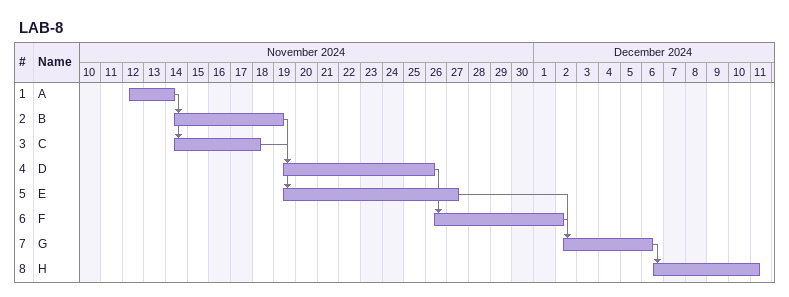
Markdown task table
LAB-8

| ID | Task | Start | Finish | Predecessors |
|---|---|---|---|---|
| 1 | A | 2024-11-12 | 2024-11-14 |  |
| 2 | B | 2024-11-14 | 2024-11-19 | 1 |
| 3 | C | 2024-11-14 | 2024-11-18 | 1 |
| 4 | D | 2024-11-19 | 2024-11-26 | 2, 3 |
| 5 | E | 2024-11-19 | 2024-11-27 | 2 |
| 6 | F | 2024-11-26 | 2024-12-02 | 4 |
| 7 | G | 2024-12-02 | 2024-12-06 | 5, 6 |
| 8 | H | 2024-12-06 | 2024-12-11 | 7 |
